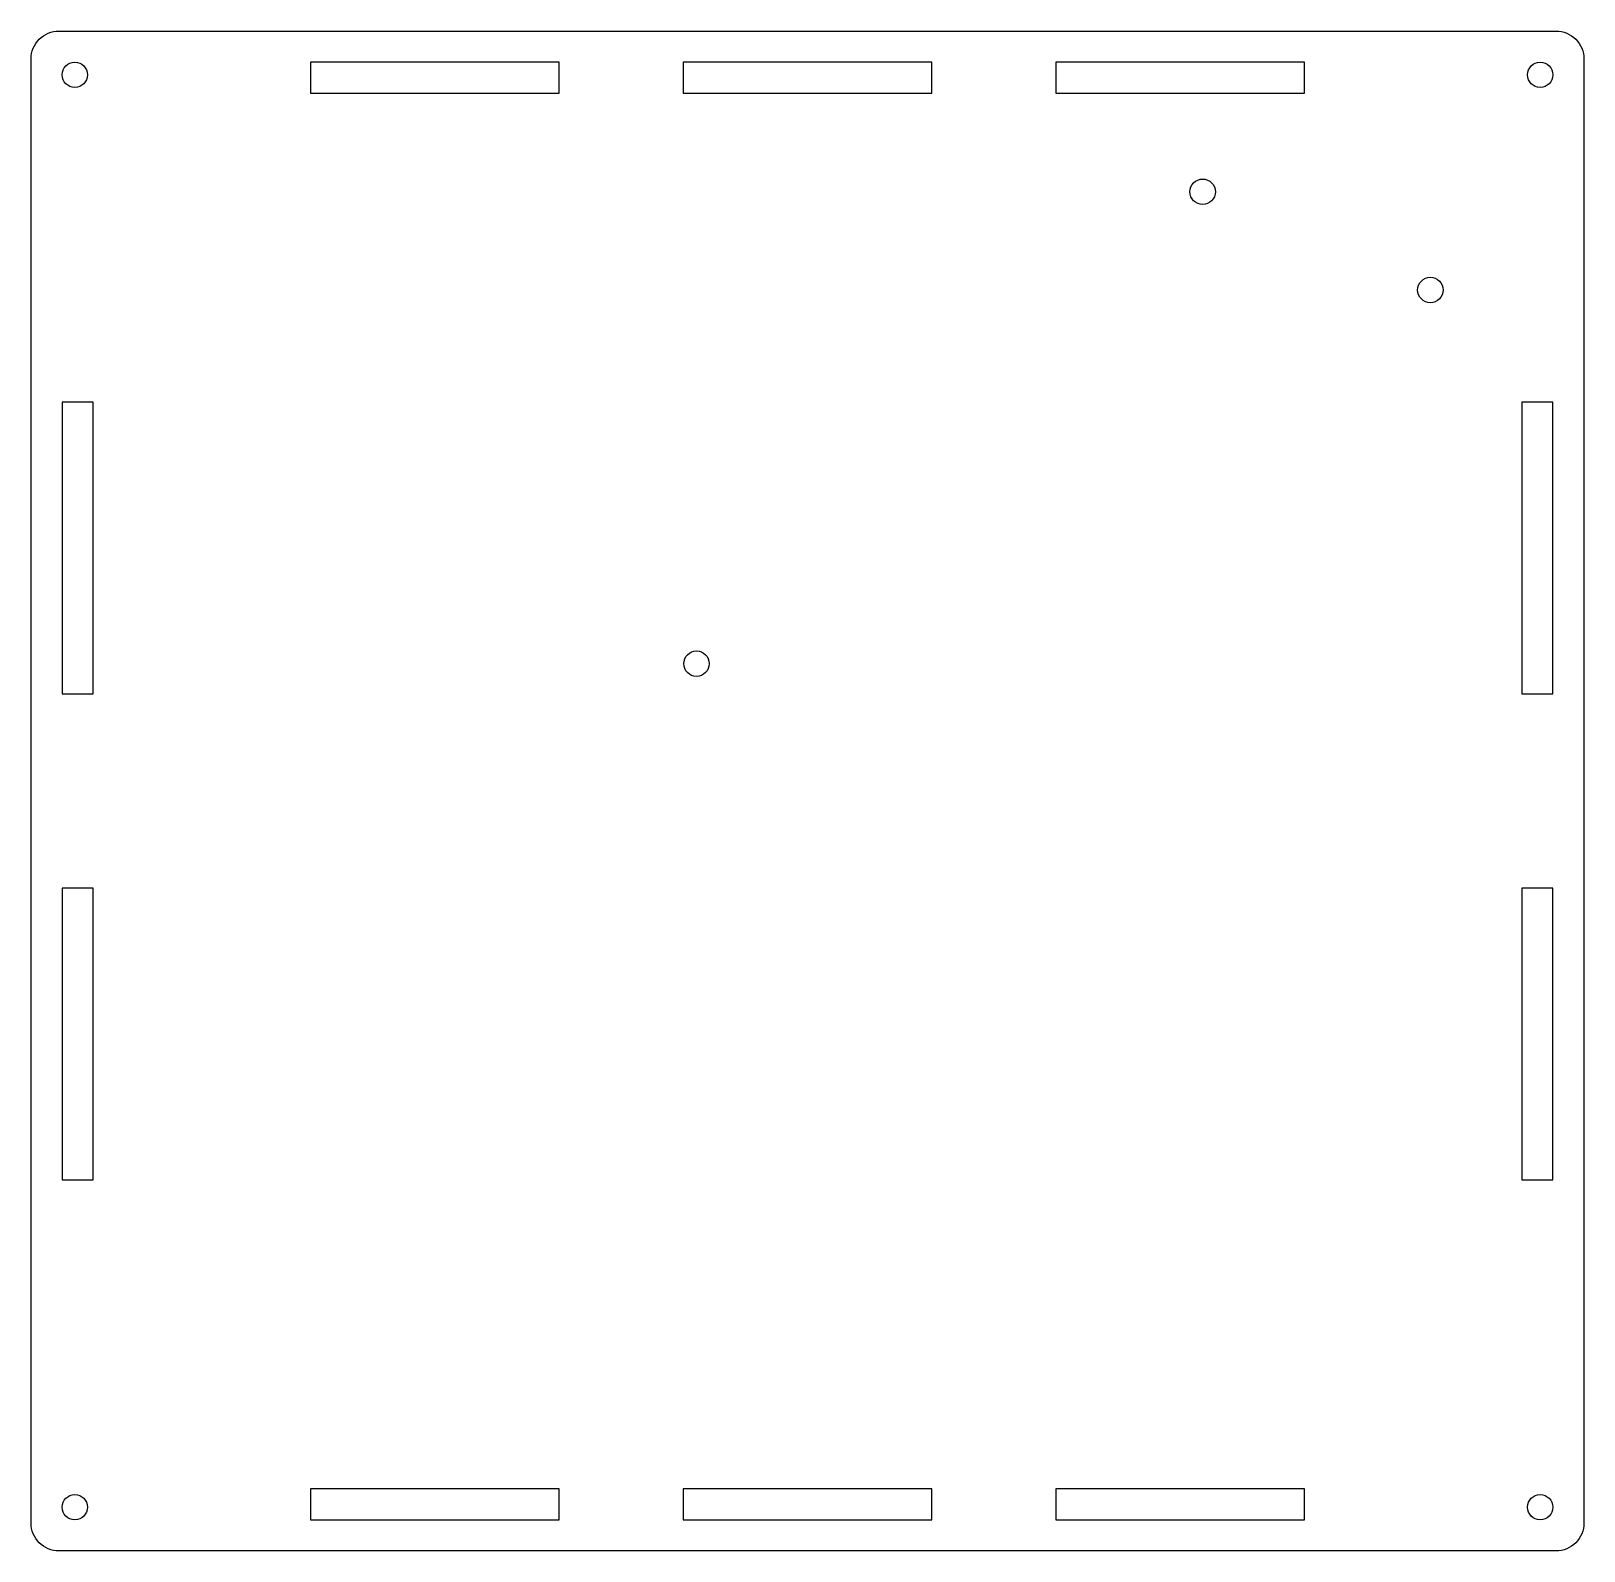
# Model space of a CAD drawing. Header units: millimetres. Extents: x -95 to 95, y -93 to 93.
import ezdxf

# ---------------------------------------------------------------- set-up
doc = ezdxf.new("R2010")
doc.units = ezdxf.units.MM
doc.layers.get('0').update_dxf_attribs({"linetype": 'CONTINUOUS'})

msp = doc.modelspace()

# ---------------------------------------------------------------- linework, layer by layer
msp.add_lwpolyline([(94.79, -89.39, -0.414214), (91.39, -92.79), (-91.39, -92.79, -0.414214), (-94.79, -89.39), (-94.79, 89.39, -0.414214), (-91.39, 92.79), (91.39, 92.79, -0.414214), (94.79, 89.39)], format="xyb", close=True)
for points in [[(-60.67, 89), (-60.67, 85.2), (-30.33, 85.2), (-30.33, 89)], [(15.17, 89), (-15.17, 89), (-15.17, 85.2), (15.17, 85.2)], [(60.67, 85.2), (60.67, 89), (30.33, 89), (30.33, 85.2)], [(-91, 47.47), (-91, 11.87), (-87.2, 11.87), (-87.2, 47.47)], [(91, 11.87), (91, 47.47), (87.2, 47.47), (87.2, 11.87)], [(-91, -47.47), (-87.2, -47.47), (-87.2, -11.87), (-91, -11.87)], [(87.2, -11.87), (87.2, -47.47), (91, -47.47), (91, -11.87)], [(-30.33, -85.2), (-60.67, -85.2), (-60.67, -89), (-30.33, -89)], [(15.17, -85.2), (-15.17, -85.2), (-15.17, -89), (15.17, -89)], [(60.67, -85.2), (30.33, -85.2), (30.33, -89), (60.67, -89)]]:
    msp.add_lwpolyline(points, close=True)
for centre in [(-89.45, 87.45), (89.45, 87.45), (48.24, 73.17), (76.04, 61.17), (-13.55, 15.55), (-89.45, -87.45), (89.45, -87.45)]:
    msp.add_circle(centre, 1.55)

doc.saveas('drawing.dxf')
